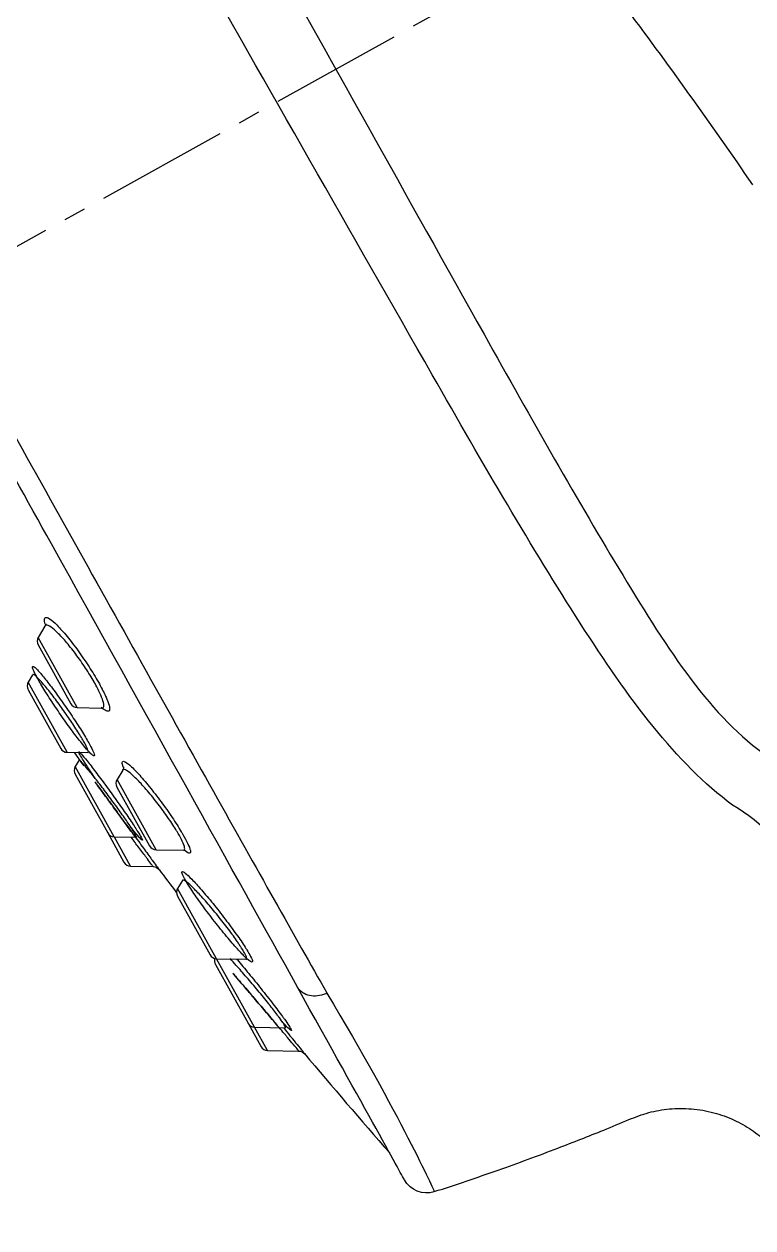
# Model space of a CAD drawing. Extents: x 9131 to 9725, y -7552 to -7132.
# Drawn here: x 9575.16 to 9603.97, y -7308.35 to -7260.79 of the extents above; entities that cross this region are included whole.
import ezdxf

# ---------------------------------------------------------------- set-up
doc = ezdxf.new("R2010")
doc.units = 0
doc.header["$LTSCALE"] = 7
doc.header["$MEASUREMENT"] = 0
doc.linetypes.add('CENTER2', pattern=[1.125, 0.75, -0.125, 0.125, -0.125])
doc.layers.add('CL', color=1, linetype='CENTER2')
doc.layers.add('DWG', color=7, linetype='CONTINUOUS')

# ---------------------------------------------------------------- blocks, each defined once
blk = doc.blocks.new('A$C265F4C77')
at = {"layer": 'CL'}
blk.add_line((-104.443, -13.209), (-104.141, 25.741), dxfattribs=at)
at = {"layer": 'DWG', "color": 0, "linetype": 'Continuous'}
for p, q in [((-87.318, -8.291), (-86.832, -7.464)), ((-80.898, -8.341), (-80.351, -7.411)), ((-75.972, -8.38), (-75.389, -7.388)), ((-72.875, -8.404), (-72.264, -7.365)), ((-71.819, -8.412), (-71.196, -7.353)), ((-90.744, -7.82), (-90.491, -8.267)), ((-84.283, -7.943), (-84.071, -8.317)), ((-79.329, -8.029), (-79.145, -8.355)), ((-87.318, -8.291), (-90.491, -8.267)), ((-90.233, -8.419), (-87.579, -8.439)), ((-80.898, -8.341), (-84.071, -8.317)), ((-83.812, -8.469), (-81.159, -8.489)), ((-75.972, -8.38), (-79.145, -8.355)), ((-78.886, -8.507), (-76.233, -8.528)), ((-72.875, -8.404), (-75.972, -8.38)), ((-75.789, -8.531), (-73.136, -8.552)), ((-73.136, -8.552), (-72.079, -8.56)), ((-71.819, -8.412), (-72.875, -8.404)), ((-85.974, -9.502), (-85.564, -8.804)), ((-82.154, -9.532), (-81.714, -8.782)), ((-80.828, -9.542), (-80.375, -8.772)), ((-89.312, -9.187), (-89.148, -9.477)), ((-85.974, -9.502), (-89.148, -9.477)), ((-85.47, -9.255), (-85.469, -9.257)), ((-85.469, -9.257), (-85.327, -9.507)), ((-82.154, -9.532), (-85.327, -9.507)), ((-88.889, -9.629), (-86.235, -9.65)), ((-85.069, -9.659), (-82.415, -9.68)), ((-82.415, -9.68), (-81.089, -9.69)), ((-80.828, -9.542), (-82.139, -9.532))]:
    blk.add_line(p, q, dxfattribs=at)
at = {"layer": 'DWG', "color": 7, "linetype": 'Continuous', "extrusion": (0, 0, -1)}
blk.add_arc((64.7, -5.217, 0), 1, 191.7504, 270.4448, dxfattribs=at)
at = {"layer": 'DWG', "color": 7, "linetype": 'Continuous'}
blk.add_arc((-103.031, 168.694), 178.787, 280.31833, 281.97816, dxfattribs=at)
at = {"layer": 'DWG', "color": 0, "linetype": 'Continuous', "extrusion": (-0.000959766, -0.00016282, -1)}
blk.add_arc((70.93, -7.493, 0.101), 0.3, 28.0324, 80.3476, dxfattribs=at)
at = {"layer": 'DWG', "color": 0, "linetype": 'Continuous'}
for centre, radius, start, end in [((-90.23, -8.119), 0.3, 209.5552, 269.5552), ((-87.577, -8.139), 0.3, 269.5552, 329.5552), ((-83.81, -8.169), 0.3, 209.5552, 269.5552), ((-81.157, -8.189), 0.3, 269.5552, 329.5552), ((-103.031, 168.694), 178.787, 277.34967, 277.71784), ((-78.884, -8.207), 0.3, 209.5552, 269.5552), ((-76.23, -8.228), 0.3, 269.5552, 329.5552), ((-75.787, -8.231), 0.3, 221.9199, 269.5552), ((-73.133, -8.252), 0.3, 269.5552, 329.5552), ((-72.077, -8.26), 0.3, 269.5552, 329.5552), ((-88.887, -9.329), 0.3, 209.5552, 269.5552), ((-86.233, -9.35), 0.3, 269.5552, 329.5552), ((-103.031, 168.694), 178.787, 275.51943, 275.72684), ((-85.066, -9.359), 0.3, 209.5552, 269.5552), ((-82.413, -9.38), 0.3, 269.5552, 329.5552), ((-81.086, -9.39), 0.3, 269.5552, 329.5552)]:
    blk.add_arc(centre, radius, start, end, dxfattribs=at)
at = {"layer": 'DWG', "color": 0, "linetype": 'Continuous', "extrusion": (0.000466454, -3.62121e-06, -1)}
blk.add_arc((80.115, -8.921, -0.049), 0.3, 29.7868, 83.3218, dxfattribs=at)
at = {"layer": 'DWG', "color": 7, "linetype": 'Continuous'}
for points, knots in [([(-92.145, 25.12), (-95.068, 24.871), (-101.008, 24.229), (-109.923, 22.843), (-118.873, 21.027), (-127.729, 18.8), (-136.361, 16.204), (-141.987, 14.221), (-144.724, 13.186)], [0, 0, 0, 0, 0.162638, 0.33144, 0.500243, 0.669046, 0.837848, 1, 1, 1, 1]), ([(-63.726, -5.418), (-63.545, -4.549), (-63.218, -2.853), (-62.839, -0.508), (-62.576, 1.321), (-62.43, 2.595), (-62.295, 3.501), (-62.007, 4.299), (-61.584, 5.059), (-61.028, 5.737), (-60.384, 6.29), (-59.68, 6.716), (-58.812, 7.068), (-57.92, 7.236), (-57.298, 7.227), (-57.072, 7.208)], [0, 0, 0, 0, 0.166935, 0.324749, 0.446562, 0.514295, 0.566003, 0.618263, 0.672726, 0.72885, 0.782155, 0.831626, 0.882786, 0.957759, 1, 1, 1, 1]), ([(-73.425, -6.149), (-78.548, -6.109), (-85.593, -6.055), (-97.385, -5.963), (-101.432, -5.932), (-109.641, -5.868), (-113.631, -5.837), (-125.262, -5.747), (-132.017, -5.694), (-139.1, -5.639), (-140.947, -5.625), (-143.423, -5.606), (-144.069, -5.601), (-144.066, -5.601)], [0, 0, 0, 0, 0.250007, 0.250007, 0.375011, 0.375011, 0.500014, 0.500014, 0.750022, 0.750022, 0.875025, 0.875025, 1, 1, 1, 1]), ([(-64.707, -6.217), (-64.707, -6.217), (-64.707, -6.217), (-64.715, -6.217), (-67.979, -6.192), (-73.425, -6.149)], [0, 0, 0, 0, 0.000021, 0.000021, 1, 1, 1, 1])]:
    blk.add_open_spline(points, degree=3, knots=knots, dxfattribs=at)
at = {"layer": 'DWG', "color": 0, "linetype": 'Continuous'}
for points, knots in [([(-50.788, 14.541), (-52.79, 14.748), (-54.746, 14.871), (-58.59, 14.85), (-60.418, 14.72), (-63.904, 14.337), (-65.569, 14.088), (-68.616, 13.424), (-70.027, 13.021), (-71.215, 12.361)], [0, 0, 0, 0, 0.25, 0.25, 0.5, 0.5, 0.75, 0.75, 1, 1, 1, 1]), ([(-92.24, 12.967), (-88.38, 12.955), (-84.664, 12.949), (-77.809, 13.161), (-74.632, 13.316), (-72.181, 14.531)], [0, 0, 0, 0, 0.5, 0.5, 1, 1, 1, 1]), ([(-144.758, 13.182), (-144.758, 13.182), (-144.758, 13.182), (-144.759, 13.182), (-144.381, 13.18), (-142.923, 13.176), (-141.831, 13.175), (-138.981, 13.165), (-137.252, 13.156), (-133.19, 13.139), (-130.859, 13.131), (-125.815, 13.112), (-123.04, 13.1), (-117.23, 13.076), (-114.215, 13.067), (-104.841, 13.028), (-98.384, 12.992), (-92.24, 12.968)], [0, 0, 0, 0, 0.000083, 0.000083, 0.125072, 0.125072, 0.250062, 0.250062, 0.375052, 0.375052, 0.500041, 0.500041, 0.625031, 0.625031, 0.750021, 0.750021, 1, 1, 1, 1]), ([(-71.215, 12.361), (-73.749, 11.22), (-76.923, 10.855), (-83.957, 10.458), (-87.76, 10.414), (-91.855, 10.396)], [0, 0, 0, 0, 0.5, 0.5, 1, 1, 1, 1]), ([(-91.855, 10.395), (-98.225, 10.366), (-104.956, 10.348), (-114.742, 10.314), (-117.893, 10.302), (-123.972, 10.287), (-126.874, 10.281), (-132.153, 10.271), (-134.594, 10.269), (-138.844, 10.269), (-140.653, 10.273), (-143.638, 10.274), (-144.779, 10.272), (-146.304, 10.273), (-146.7, 10.274), (-146.698, 10.274), (-146.698, 10.274), (-146.698, 10.274)], [0, 0, 0, 0, 0.25, 0.25, 0.374999, 0.374999, 0.499999, 0.499999, 0.624999, 0.624999, 0.749999, 0.749999, 0.874999, 0.874999, 0.999998, 0.999998, 1, 1, 1, 1]), ([(-145.041, -4.786), (-145.041, -4.786), (-145.041, -4.786), (-145.039, -4.786), (-144.369, -4.79), (-141.818, -4.808), (-139.917, -4.823), (-132.64, -4.879), (-125.702, -4.936), (-113.775, -5.03), (-109.683, -5.062), (-101.265, -5.124), (-97.12, -5.153), (-89.064, -5.203), (-85.248, -5.223), (-78.31, -5.251), (-75.221, -5.257), (-72.649, -5.255)], [0, 0, 0, 0, 0.00001, 0.00001, 0.125009, 0.125009, 0.250007, 0.250007, 0.500005, 0.500005, 0.625004, 0.625004, 0.750002, 0.750002, 0.875001, 0.875001, 1, 1, 1, 1]), ([(-72.649, -5.258), (-67.054, -5.1), (-63.727, -5.416), (-63.72, -5.417), (-63.72, -5.417), (-63.72, -5.417)], [0, 0, 0, 0, 0.999963, 0.999963, 1, 1, 1, 1]), ([(-72.636, -5.275), (-72.637, -5.289), (-72.639, -5.302), (-72.641, -5.316), (-72.656, -5.427), (-72.686, -5.535), (-72.729, -5.633), (-72.772, -5.731), (-72.829, -5.821), (-72.895, -5.896), (-72.963, -5.972), (-73.043, -6.035), (-73.127, -6.078), (-73.209, -6.119), (-73.298, -6.144), (-73.386, -6.148), (-73.399, -6.149), (-73.412, -6.149), (-73.425, -6.149)], [0, 0, 0, 0, 0.028811, 0.028811, 0.028811, 0.261252, 0.261252, 0.261252, 0.493694, 0.493694, 0.493694, 0.733453, 0.733453, 0.733453, 0.965909, 0.965909, 0.965909, 1, 1, 1, 1]), ([(-90.809, -7.769), (-90.851, -7.759), (-90.888, -7.749), (-90.918, -7.738), (-90.998, -7.709), (-91.038, -7.674), (-91.037, -7.636), (-91.036, -7.598), (-90.992, -7.556), (-90.91, -7.513), (-90.825, -7.469), (-90.698, -7.424), (-90.539, -7.381), (-90.379, -7.338), (-90.181, -7.295), (-89.962, -7.257), (-89.745, -7.219), (-89.5, -7.184), (-89.249, -7.156), (-89.003, -7.128), (-88.743, -7.106), (-88.492, -7.091), (-88.247, -7.076), (-88.004, -7.068), (-87.783, -7.068), (-87.565, -7.067), (-87.364, -7.074), (-87.196, -7.088), (-87.17, -7.09), (-87.146, -7.092), (-87.122, -7.094)], [0, 0, 0, 0, 0.044073, 0.044073, 0.044073, 0.159244, 0.159244, 0.159244, 0.276662, 0.276662, 0.276662, 0.396197, 0.396197, 0.396197, 0.516704, 0.516704, 0.516704, 0.636541, 0.636541, 0.636541, 0.754332, 0.754332, 0.754332, 0.869662, 0.869662, 0.869662, 0.983242, 0.983242, 0.983242, 1, 1, 1, 1]), ([(-87.122, -7.094), (-86.986, -7.107), (-86.872, -7.125), (-86.786, -7.147), (-86.684, -7.173), (-86.618, -7.205), (-86.594, -7.24), (-86.569, -7.276), (-86.586, -7.317), (-86.644, -7.358), (-86.689, -7.391), (-86.761, -7.426), (-86.855, -7.46)], [0, 0, 0, 0, 0.228906, 0.228906, 0.228906, 0.501561, 0.501561, 0.501561, 0.779473, 0.779473, 0.779473, 1, 1, 1, 1]), ([(-84.376, -7.862), (-84.46, -7.849), (-84.52, -7.832), (-84.553, -7.812), (-84.594, -7.787), (-84.594, -7.755), (-84.555, -7.721), (-84.515, -7.685), (-84.432, -7.645), (-84.314, -7.604), (-84.194, -7.562), (-84.033, -7.518), (-83.846, -7.475), (-83.657, -7.431), (-83.435, -7.388), (-83.199, -7.348), (-82.963, -7.308), (-82.706, -7.27), (-82.45, -7.238), (-82.197, -7.207), (-81.938, -7.18), (-81.694, -7.161), (-81.456, -7.142), (-81.226, -7.129), (-81.025, -7.124), (-80.98, -7.123), (-80.936, -7.122), (-80.893, -7.122)], [0, 0, 0, 0, 0.09753, 0.09753, 0.09753, 0.218941, 0.218941, 0.218941, 0.342667, 0.342667, 0.342667, 0.468818, 0.468818, 0.468818, 0.596464, 0.596464, 0.596464, 0.723949, 0.723949, 0.723949, 0.849635, 0.849635, 0.849635, 0.972714, 0.972714, 0.972714, 1, 1, 1, 1]), ([(-80.893, -7.122), (-80.749, -7.12), (-80.62, -7.123), (-80.512, -7.13), (-80.374, -7.139), (-80.269, -7.155), (-80.204, -7.177), (-80.138, -7.199), (-80.112, -7.227), (-80.126, -7.259), (-80.141, -7.292), (-80.198, -7.329), (-80.292, -7.369), (-80.307, -7.375), (-80.323, -7.382), (-80.34, -7.388)], [0, 0, 0, 0, 0.195121, 0.195121, 0.195121, 0.447032, 0.447032, 0.447032, 0.700655, 0.700655, 0.700655, 0.958687, 0.958687, 0.958687, 1, 1, 1, 1]), ([(-87.285, -7.238), (-87.306, -7.235), (-87.328, -7.233), (-87.351, -7.231), (-87.499, -7.218), (-87.675, -7.211), (-87.867, -7.212), (-87.87, -7.212), (-87.873, -7.212), (-87.876, -7.212), (-88.074, -7.212), (-88.292, -7.22), (-88.512, -7.235), (-88.737, -7.25), (-88.97, -7.273), (-89.19, -7.301), (-89.414, -7.33), (-89.631, -7.365), (-89.824, -7.403), (-90.017, -7.441), (-90.192, -7.484), (-90.332, -7.528), (-90.471, -7.571), (-90.581, -7.617), (-90.653, -7.66), (-90.723, -7.703), (-90.759, -7.745), (-90.757, -7.784), (-90.757, -7.794), (-90.754, -7.803), (-90.749, -7.813)], [0, 0, 0, 0, 0.01932, 0.01932, 0.01932, 0.148125, 0.148125, 0.148125, 0.150239, 0.150239, 0.150239, 0.283237, 0.283237, 0.283237, 0.419044, 0.419044, 0.419044, 0.557086, 0.557086, 0.557086, 0.695604, 0.695604, 0.695604, 0.832495, 0.832495, 0.832495, 0.966272, 0.966272, 0.966272, 1, 1, 1, 1]), ([(-86.824, -7.45), (-86.81, -7.427), (-86.809, -7.404), (-86.82, -7.384), (-86.84, -7.348), (-86.897, -7.316), (-86.987, -7.29), (-87.063, -7.269), (-87.164, -7.251), (-87.285, -7.238)], [0, 0, 0, 0, 0.24238, 0.24238, 0.24238, 0.654138, 0.654138, 0.654138, 1, 1, 1, 1]), ([(-86.827, -7.464), (-86.815, -7.443), (-86.798, -7.413), (-86.792, -7.408), (-86.792, -7.409)], [0, 0, 0, 0, 0.541378, 1, 1, 1, 1]), ([(-81.026, -7.266), (-81.064, -7.266), (-81.103, -7.267), (-81.144, -7.268), (-81.322, -7.273), (-81.524, -7.286), (-81.734, -7.305), (-81.738, -7.305), (-81.741, -7.305), (-81.745, -7.305), (-81.963, -7.325), (-82.195, -7.352), (-82.421, -7.383), (-82.65, -7.415), (-82.879, -7.453), (-83.088, -7.494), (-83.297, -7.534), (-83.493, -7.578), (-83.659, -7.622), (-83.822, -7.665), (-83.962, -7.71), (-84.066, -7.752), (-84.167, -7.793), (-84.238, -7.833), (-84.271, -7.869), (-84.293, -7.893), (-84.299, -7.915), (-84.287, -7.935)], [0, 0, 0, 0, 0.031718, 0.031718, 0.031718, 0.172456, 0.172456, 0.172456, 0.174749, 0.174749, 0.174749, 0.320826, 0.320826, 0.320826, 0.468815, 0.468815, 0.468815, 0.616603, 0.616603, 0.616603, 0.762049, 0.762049, 0.762049, 0.903922, 0.903922, 0.903922, 1, 1, 1, 1]), ([(-80.349, -7.408), (-80.348, -7.406), (-80.347, -7.404), (-80.346, -7.402), (-80.331, -7.37), (-80.353, -7.342), (-80.41, -7.32), (-80.467, -7.298), (-80.561, -7.282), (-80.685, -7.274), (-80.781, -7.267), (-80.896, -7.264), (-81.026, -7.266)], [0, 0, 0, 0, 0.022014, 0.022014, 0.022014, 0.375941, 0.375941, 0.375941, 0.727618, 0.727618, 0.727618, 1, 1, 1, 1]), ([(-80.349, -7.412), (-80.347, -7.408), (-80.335, -7.373), (-80.31, -7.361), (-80.305, -7.357), (-80.306, -7.357)], [0, 0, 0, 0, 0.079693, 0.627972, 1, 1, 1, 1]), ([(-79.611, -7.894), (-79.624, -7.888), (-79.632, -7.881), (-79.633, -7.873), (-79.637, -7.852), (-79.6, -7.825), (-79.524, -7.793), (-79.448, -7.762), (-79.33, -7.725), (-79.182, -7.686), (-79.03, -7.646), (-78.842, -7.603), (-78.633, -7.56), (-78.421, -7.517), (-78.182, -7.473), (-77.935, -7.431), (-77.687, -7.39), (-77.424, -7.35), (-77.168, -7.315), (-76.915, -7.28), (-76.662, -7.249), (-76.432, -7.225), (-76.205, -7.202), (-75.994, -7.184), (-75.816, -7.174), (-75.773, -7.171), (-75.732, -7.169), (-75.694, -7.168)], [0, 0, 0, 0, 0.048058, 0.048058, 0.048058, 0.175359, 0.175359, 0.175359, 0.304823, 0.304823, 0.304823, 0.436929, 0.436929, 0.436929, 0.571046, 0.571046, 0.571046, 0.705615, 0.705615, 0.705615, 0.838801, 0.838801, 0.838801, 0.969386, 0.969386, 0.969386, 1, 1, 1, 1]), ([(-75.178, -7.242), (-75.187, -7.25), (-75.198, -7.258), (-75.214, -7.266), (-75.265, -7.295), (-75.359, -7.33), (-75.485, -7.367), (-75.615, -7.404), (-75.782, -7.446), (-75.974, -7.488), (-76.17, -7.531), (-76.396, -7.575), (-76.634, -7.618), (-76.874, -7.66), (-77.133, -7.702), (-77.39, -7.74), (-77.645, -7.777), (-77.904, -7.811), (-78.146, -7.838), (-78.384, -7.866), (-78.611, -7.888), (-78.808, -7.902), (-78.944, -7.912), (-79.068, -7.919), (-79.175, -7.922), (-79.313, -7.926), (-79.424, -7.925), (-79.501, -7.917), (-79.552, -7.912), (-79.589, -7.904), (-79.611, -7.894)], [0, 0, 0, 0, 0.034097, 0.034097, 0.034097, 0.1493, 0.1493, 0.1493, 0.26686, 0.26686, 0.26686, 0.386501, 0.386501, 0.386501, 0.507018, 0.507018, 0.507018, 0.626759, 0.626759, 0.626759, 0.744407, 0.744407, 0.744407, 0.825081, 0.825081, 0.825081, 0.9298, 0.9298, 0.9298, 1, 1, 1, 1]), ([(-75.847, -7.311), (-75.882, -7.313), (-75.919, -7.315), (-75.957, -7.317), (-76.114, -7.328), (-76.3, -7.345), (-76.499, -7.368), (-76.503, -7.369), (-76.507, -7.369), (-76.51, -7.369), (-76.718, -7.394), (-76.944, -7.425), (-77.17, -7.46), (-77.399, -7.495), (-77.633, -7.535), (-77.853, -7.577), (-78.072, -7.619), (-78.283, -7.663), (-78.47, -7.707), (-78.653, -7.75), (-78.817, -7.793), (-78.949, -7.833), (-79.077, -7.872), (-79.178, -7.909), (-79.243, -7.941), (-79.307, -7.973), (-79.338, -8), (-79.333, -8.021), (-79.333, -8.023), (-79.332, -8.025), (-79.331, -8.027)], [0, 0, 0, 0, 0.03204, 0.03204, 0.03204, 0.166192, 0.166192, 0.166192, 0.168659, 0.168659, 0.168659, 0.307992, 0.307992, 0.307992, 0.448542, 0.448542, 0.448542, 0.588181, 0.588181, 0.588181, 0.725085, 0.725085, 0.725085, 0.858488, 0.858488, 0.858488, 0.988919, 0.988919, 0.988919, 1, 1, 1, 1]), ([(-75.379, -7.372), (-75.373, -7.36), (-75.376, -7.349), (-75.389, -7.34), (-75.414, -7.323), (-75.476, -7.312), (-75.571, -7.308), (-75.644, -7.305), (-75.738, -7.306), (-75.847, -7.311)], [0, 0, 0, 0, 0.227993, 0.227993, 0.227993, 0.665654, 0.665654, 0.665654, 1, 1, 1, 1]), ([(-72.725, -7.366), (-72.762, -7.371), (-72.802, -7.376), (-72.844, -7.382), (-73.004, -7.403), (-73.193, -7.431), (-73.395, -7.463), (-73.399, -7.463), (-73.403, -7.464), (-73.406, -7.465), (-73.615, -7.498), (-73.843, -7.537), (-74.07, -7.577), (-74.297, -7.618), (-74.529, -7.662), (-74.748, -7.706), (-74.963, -7.748), (-75.171, -7.792), (-75.356, -7.833), (-75.486, -7.862), (-75.606, -7.89), (-75.712, -7.916)], [0, 0, 0, 0, 0.050715, 0.050715, 0.050715, 0.248442, 0.248442, 0.248442, 0.252128, 0.252128, 0.252128, 0.456016, 0.456016, 0.456016, 0.659285, 0.659285, 0.659285, 0.859069, 0.859069, 0.859069, 1, 1, 1, 1]), ([(-75.694, -7.168), (-75.572, -7.163), (-75.468, -7.161), (-75.386, -7.164), (-75.279, -7.168), (-75.209, -7.179), (-75.18, -7.197), (-75.16, -7.209), (-75.159, -7.224), (-75.178, -7.242)], [0, 0, 0, 0, 0.309901, 0.309901, 0.309901, 0.715524, 0.715524, 0.715524, 1, 1, 1, 1]), ([(-75.575, -7.696), (-75.559, -7.693), (-75.542, -7.689), (-75.526, -7.686), (-75.316, -7.646), (-75.079, -7.602), (-74.835, -7.56), (-74.587, -7.516), (-74.326, -7.473), (-74.071, -7.432), (-73.817, -7.392), (-73.562, -7.353), (-73.329, -7.32), (-73.1, -7.288), (-72.885, -7.259), (-72.704, -7.238), (-72.658, -7.233), (-72.613, -7.227), (-72.571, -7.223)], [0, 0, 0, 0, 0.018089, 0.018089, 0.018089, 0.247607, 0.247607, 0.247607, 0.480113, 0.480113, 0.480113, 0.712679, 0.712679, 0.712679, 0.942237, 0.942237, 0.942237, 1, 1, 1, 1]), ([(-71.883, -7.472), (-71.925, -7.48), (-71.968, -7.488), (-72.013, -7.496), (-72.198, -7.531), (-72.408, -7.571), (-72.625, -7.613), (-72.627, -7.613), (-72.629, -7.613), (-72.631, -7.614), (-72.849, -7.655), (-73.081, -7.7), (-73.306, -7.743), (-73.528, -7.786), (-73.75, -7.829), (-73.954, -7.868), (-74.154, -7.907), (-74.342, -7.944), (-74.504, -7.975), (-74.662, -8.006), (-74.799, -8.033), (-74.904, -8.054), (-75.007, -8.074), (-75.082, -8.089), (-75.12, -8.097), (-75.159, -8.104), (-75.163, -8.105), (-75.132, -8.099), (-75.1, -8.092), (-75.03, -8.079), (-74.929, -8.059), (-74.835, -8.04), (-74.711, -8.016), (-74.566, -7.987), (-74.452, -7.965), (-74.324, -7.94), (-74.188, -7.914), (-73.993, -7.876), (-73.776, -7.834), (-73.554, -7.791), (-73.333, -7.748), (-73.102, -7.704), (-72.879, -7.661), (-72.706, -7.628), (-72.534, -7.595), (-72.373, -7.565)], [0, 0, 0, 0, 0.019505, 0.019505, 0.019505, 0.100867, 0.100867, 0.100867, 0.101556, 0.101556, 0.101556, 0.183131, 0.183131, 0.183131, 0.263131, 0.263131, 0.263131, 0.34109, 0.34109, 0.34109, 0.417294, 0.417294, 0.417294, 0.492655, 0.492655, 0.492655, 0.568394, 0.568394, 0.568394, 0.645526, 0.645526, 0.645526, 0.717879, 0.717879, 0.717879, 0.774486, 0.774486, 0.774486, 0.855793, 0.855793, 0.855793, 0.936961, 0.936961, 0.936961, 1, 1, 1, 1]), ([(-72.255, -7.349), (-72.252, -7.343), (-72.256, -7.339), (-72.266, -7.337), (-72.291, -7.33), (-72.355, -7.33), (-72.451, -7.338), (-72.524, -7.344), (-72.617, -7.353), (-72.725, -7.366)], [0, 0, 0, 0, 0.19484, 0.19484, 0.19484, 0.654593, 0.654593, 0.654593, 1, 1, 1, 1]), ([(-72.571, -7.223), (-72.452, -7.21), (-72.349, -7.2), (-72.268, -7.195), (-72.161, -7.187), (-72.09, -7.187), (-72.062, -7.193), (-72.048, -7.197), (-72.044, -7.202), (-72.051, -7.209)], [0, 0, 0, 0, 0.332226, 0.332226, 0.332226, 0.774358, 0.774358, 0.774358, 1, 1, 1, 1]), ([(-72.051, -7.209), (-72.058, -7.215), (-72.074, -7.224), (-72.099, -7.233), (-72.151, -7.253), (-72.245, -7.278), (-72.371, -7.309), (-72.422, -7.321), (-72.477, -7.333), (-72.538, -7.347)], [0, 0, 0, 0, 0.257008, 0.257008, 0.257008, 0.7894, 0.7894, 0.7894, 1, 1, 1, 1]), ([(-72.284, -7.418), (-72.148, -7.395), (-72.017, -7.373), (-71.896, -7.352), (-71.847, -7.344), (-71.798, -7.336), (-71.751, -7.328)], [0, 0, 0, 0, 0.710407, 0.710407, 0.710407, 1, 1, 1, 1]), ([(-71.189, -7.341), (-71.189, -7.341), (-71.211, -7.345), (-71.254, -7.353), (-71.311, -7.364), (-71.408, -7.382), (-71.535, -7.406), (-71.633, -7.424), (-71.751, -7.447), (-71.883, -7.472)], [0, 0, 0, 0, 0.296512, 0.296512, 0.296512, 0.694122, 0.694122, 0.694122, 1, 1, 1, 1]), ([(-71.751, -7.328), (-71.605, -7.303), (-71.475, -7.281), (-71.366, -7.262), (-71.225, -7.239), (-71.119, -7.22), (-71.055, -7.21), (-71.008, -7.202), (-70.984, -7.198), (-70.984, -7.198)], [0, 0, 0, 0, 0.306051, 0.306051, 0.306051, 0.703675, 0.703675, 0.703675, 1, 1, 1, 1]), ([(-90.809, -7.746), (-90.808, -7.745), (-90.787, -7.747), (-90.761, -7.804), (-90.751, -7.825)], [0, 0, 0, 0, 0.675919, 1, 1, 1, 1]), ([(-84.381, -7.845), (-84.381, -7.845), (-84.371, -7.849), (-84.318, -7.876), (-84.297, -7.928), (-84.291, -7.943)], [0, 0, 0, 0, 0.367462, 0.834338, 1, 1, 1, 1]), ([(-89.586, -9.04), (-89.607, -9.029), (-89.608, -9.015), (-89.587, -8.999), (-89.558, -8.978), (-89.489, -8.953), (-89.385, -8.927), (-89.279, -8.9), (-89.135, -8.872), (-88.965, -8.843), (-88.793, -8.815), (-88.59, -8.785), (-88.371, -8.758), (-88.152, -8.731), (-87.912, -8.704), (-87.671, -8.681), (-87.431, -8.658), (-87.183, -8.638), (-86.948, -8.622), (-86.716, -8.606), (-86.49, -8.594), (-86.289, -8.587), (-86.091, -8.58), (-85.912, -8.578), (-85.767, -8.58), (-85.747, -8.58), (-85.728, -8.581), (-85.709, -8.581)], [0, 0, 0, 0, 0.090956, 0.090956, 0.090956, 0.217194, 0.217194, 0.217194, 0.344722, 0.344722, 0.344722, 0.47325, 0.47325, 0.47325, 0.602036, 0.602036, 0.602036, 0.730207, 0.730207, 0.730207, 0.857158, 0.857158, 0.857158, 0.982841, 0.982841, 0.982841, 1, 1, 1, 1]), ([(-85.344, -8.666), (-85.364, -8.681), (-85.403, -8.698), (-85.46, -8.716), (-85.542, -8.741), (-85.664, -8.769), (-85.816, -8.797), (-85.968, -8.825), (-86.155, -8.854), (-86.361, -8.882), (-86.568, -8.911), (-86.8, -8.938), (-87.037, -8.963), (-87.273, -8.988), (-87.522, -9.01), (-87.762, -9.028), (-88, -9.047), (-88.236, -9.061), (-88.449, -9.071), (-88.661, -9.081), (-88.857, -9.086), (-89.021, -9.087), (-89.132, -9.087), (-89.229, -9.085), (-89.311, -9.081), (-89.424, -9.076), (-89.507, -9.066), (-89.554, -9.053), (-89.568, -9.049), (-89.579, -9.045), (-89.586, -9.04)], [0, 0, 0, 0, 0.081111, 0.081111, 0.081111, 0.197626, 0.197626, 0.197626, 0.315192, 0.315192, 0.315192, 0.43323, 0.43323, 0.43323, 0.550934, 0.550934, 0.550934, 0.667646, 0.667646, 0.667646, 0.783157, 0.783157, 0.783157, 0.8605, 0.8605, 0.8605, 0.968596, 0.968596, 0.968596, 1, 1, 1, 1]), ([(-85.891, -8.727), (-85.908, -8.727), (-85.925, -8.726), (-85.943, -8.726), (-86.069, -8.724), (-86.226, -8.726), (-86.4, -8.733), (-86.402, -8.733), (-86.405, -8.733), (-86.407, -8.733), (-86.585, -8.741), (-86.786, -8.753), (-86.993, -8.769), (-87.201, -8.785), (-87.421, -8.806), (-87.634, -8.829), (-87.847, -8.852), (-88.059, -8.879), (-88.251, -8.907), (-88.443, -8.934), (-88.621, -8.964), (-88.771, -8.993), (-88.92, -9.021), (-89.044, -9.05), (-89.135, -9.077), (-89.225, -9.103), (-89.284, -9.128), (-89.307, -9.149), (-89.319, -9.16), (-89.322, -9.169), (-89.317, -9.178)], [0, 0, 0, 0, 0.017789, 0.017789, 0.017789, 0.14633, 0.14633, 0.14633, 0.148063, 0.148063, 0.148063, 0.27966, 0.27966, 0.27966, 0.412401, 0.412401, 0.412401, 0.545554, 0.545554, 0.545554, 0.678089, 0.678089, 0.678089, 0.809133, 0.809133, 0.809133, 0.938339, 0.938339, 0.938339, 1, 1, 1, 1]), ([(-85.562, -8.8), (-85.56, -8.798), (-85.56, -8.796), (-85.559, -8.794), (-85.554, -8.774), (-85.586, -8.758), (-85.65, -8.747), (-85.706, -8.737), (-85.788, -8.73), (-85.891, -8.727)], [0, 0, 0, 0, 0.051142, 0.051142, 0.051142, 0.56154, 0.56154, 0.56154, 1, 1, 1, 1]), ([(-85.76, -9.102), (-85.767, -9.098), (-85.765, -9.093), (-85.754, -9.087), (-85.732, -9.075), (-85.669, -9.058), (-85.571, -9.038), (-85.472, -9.018), (-85.335, -8.994), (-85.171, -8.969), (-85.005, -8.944), (-84.807, -8.916), (-84.594, -8.888), (-84.379, -8.86), (-84.142, -8.831), (-83.903, -8.803), (-83.663, -8.776), (-83.414, -8.749), (-83.177, -8.725), (-82.941, -8.702), (-82.71, -8.68), (-82.504, -8.663), (-82.3, -8.646), (-82.114, -8.633), (-81.962, -8.624), (-81.936, -8.622), (-81.912, -8.621), (-81.888, -8.62)], [0, 0, 0, 0, 0.060988, 0.060988, 0.060988, 0.189721, 0.189721, 0.189721, 0.31945, 0.31945, 0.31945, 0.450504, 0.450504, 0.450504, 0.582652, 0.582652, 0.582652, 0.715171, 0.715171, 0.715171, 0.847159, 0.847159, 0.847159, 0.977941, 0.977941, 0.977941, 1, 1, 1, 1]), ([(-85.709, -8.581), (-85.593, -8.585), (-85.5, -8.591), (-85.437, -8.601), (-85.363, -8.613), (-85.327, -8.629), (-85.33, -8.648), (-85.331, -8.654), (-85.336, -8.66), (-85.344, -8.666)], [0, 0, 0, 0, 0.398008, 0.398008, 0.398008, 0.861497, 0.861497, 0.861497, 1, 1, 1, 1]), ([(-82.065, -8.766), (-82.086, -8.767), (-82.108, -8.768), (-82.131, -8.77), (-82.264, -8.778), (-82.426, -8.792), (-82.605, -8.809), (-82.608, -8.809), (-82.611, -8.809), (-82.614, -8.809), (-82.797, -8.827), (-83.003, -8.848), (-83.212, -8.872), (-83.422, -8.896), (-83.642, -8.923), (-83.854, -8.951), (-84.064, -8.979), (-84.272, -9.008), (-84.461, -9.037), (-84.647, -9.065), (-84.82, -9.093), (-84.964, -9.119), (-85.106, -9.144), (-85.225, -9.168), (-85.31, -9.188), (-85.394, -9.208), (-85.448, -9.225), (-85.467, -9.237), (-85.473, -9.242), (-85.475, -9.246), (-85.474, -9.249)], [0, 0, 0, 0, 0.0226, 0.0226, 0.0226, 0.154347, 0.154347, 0.154347, 0.15651, 0.15651, 0.15651, 0.291586, 0.291586, 0.291586, 0.426963, 0.426963, 0.426963, 0.561588, 0.561588, 0.561588, 0.69462, 0.69462, 0.69462, 0.825787, 0.825787, 0.825787, 0.955478, 0.955478, 0.955478, 1, 1, 1, 1]), ([(-81.722, -8.807), (-81.734, -8.808), (-81.746, -8.81), (-81.758, -8.811), (-81.991, -8.838), (-82.238, -8.867), (-82.477, -8.895), (-82.718, -8.923), (-82.959, -8.951), (-83.179, -8.977), (-83.399, -9.003), (-83.605, -9.027), (-83.78, -9.047), (-83.898, -9.061), (-84.004, -9.073), (-84.093, -9.084), (-84.215, -9.098), (-84.308, -9.109), (-84.364, -9.115), (-84.423, -9.122), (-84.444, -9.125), (-84.423, -9.122), (-84.403, -9.12), (-84.343, -9.113), (-84.247, -9.102), (-84.15, -9.09), (-84.016, -9.075), (-83.854, -9.056), (-83.692, -9.037), (-83.498, -9.014), (-83.288, -8.99), (-83.076, -8.965), (-82.842, -8.938), (-82.605, -8.91), (-82.367, -8.882), (-82.119, -8.853), (-81.882, -8.826), (-81.645, -8.798), (-81.412, -8.771), (-81.203, -8.746), (-80.995, -8.722), (-80.805, -8.7), (-80.65, -8.682), (-80.622, -8.678), (-80.596, -8.675), (-80.57, -8.672)], [0, 0, 0, 0, 0.004086, 0.004086, 0.004086, 0.082439, 0.082439, 0.082439, 0.161199, 0.161199, 0.161199, 0.239841, 0.239841, 0.239841, 0.292821, 0.292821, 0.292821, 0.365808, 0.365808, 0.365808, 0.442588, 0.442588, 0.442588, 0.518986, 0.518986, 0.518986, 0.59549, 0.59549, 0.59549, 0.67256, 0.67256, 0.67256, 0.750416, 0.750416, 0.750416, 0.828942, 0.828942, 0.828942, 0.907728, 0.907728, 0.907728, 0.986235, 0.986235, 0.986235, 1, 1, 1, 1]), ([(-81.492, -8.636), (-81.505, -8.645), (-81.541, -8.657), (-81.599, -8.67), (-81.675, -8.688), (-81.79, -8.71), (-81.935, -8.734), (-82.018, -8.747), (-82.113, -8.762), (-82.216, -8.777)], [0, 0, 0, 0, 0.327576, 0.327576, 0.327576, 0.754321, 0.754321, 0.754321, 1, 1, 1, 1]), ([(-81.711, -8.777), (-81.71, -8.776), (-81.71, -8.775), (-81.71, -8.774), (-81.711, -8.764), (-81.749, -8.758), (-81.82, -8.758), (-81.879, -8.757), (-81.962, -8.76), (-82.065, -8.766)], [0, 0, 0, 0, 0.054347, 0.054347, 0.054347, 0.570823, 0.570823, 0.570823, 1, 1, 1, 1]), ([(-81.888, -8.62), (-81.772, -8.614), (-81.679, -8.611), (-81.612, -8.612), (-81.532, -8.613), (-81.49, -8.618), (-81.488, -8.628), (-81.487, -8.63), (-81.489, -8.633), (-81.492, -8.636)], [0, 0, 0, 0, 0.403687, 0.403687, 0.403687, 0.889467, 0.889467, 0.889467, 1, 1, 1, 1]), ([(-80.747, -8.818), (-80.769, -8.821), (-80.793, -8.824), (-80.818, -8.828), (-80.956, -8.846), (-81.123, -8.868), (-81.307, -8.892), (-81.308, -8.893), (-81.31, -8.893), (-81.311, -8.893), (-81.467, -8.914), (-81.638, -8.936), (-81.814, -8.96)], [0, 0, 0, 0, 0.086877, 0.086877, 0.086877, 0.578695, 0.578695, 0.578695, 0.581977, 0.581977, 0.581977, 1, 1, 1, 1]), ([(-80.373, -8.769), (-80.373, -8.769), (-80.373, -8.769), (-80.374, -8.769), (-80.378, -8.77), (-80.419, -8.775), (-80.494, -8.785), (-80.556, -8.793), (-80.642, -8.804), (-80.747, -8.818)], [0, 0, 0, 0, 0.031543, 0.031543, 0.031543, 0.561639, 0.561639, 0.561639, 1, 1, 1, 1]), ([(-80.57, -8.672), (-80.453, -8.658), (-80.357, -8.647), (-80.287, -8.639), (-80.204, -8.629), (-80.158, -8.624), (-80.153, -8.623), (-80.153, -8.623), (-80.153, -8.623), (-80.153, -8.623)], [0, 0, 0, 0, 0.438564, 0.438564, 0.438564, 0.968681, 0.968681, 0.968681, 1, 1, 1, 1]), ([(-84.472, -9.039), (-84.498, -9.041), (-84.523, -9.044), (-84.549, -9.046), (-84.766, -9.065), (-84.968, -9.081), (-85.139, -9.093), (-85.254, -9.1), (-85.357, -9.106), (-85.443, -9.11), (-85.562, -9.114), (-85.65, -9.115), (-85.703, -9.112), (-85.733, -9.11), (-85.752, -9.106), (-85.76, -9.102)], [0, 0, 0, 0, 0.036189, 0.036189, 0.036189, 0.345856, 0.345856, 0.345856, 0.554015, 0.554015, 0.554015, 0.840686, 0.840686, 0.840686, 1, 1, 1, 1])]:
    blk.add_open_spline(points, degree=3, knots=knots, dxfattribs=at)

msp = doc.modelspace()

# ---------------------------------------------------------------- block references
at = {"layer": 'DWG', "color": 3, "ltscale": 0.6, "rotation": 299.4923230646081}
msp.add_blockref('A$C265F4C77', (9627.46462, -7359.71804), dxfattribs=at)

doc.saveas('drawing.dxf')
